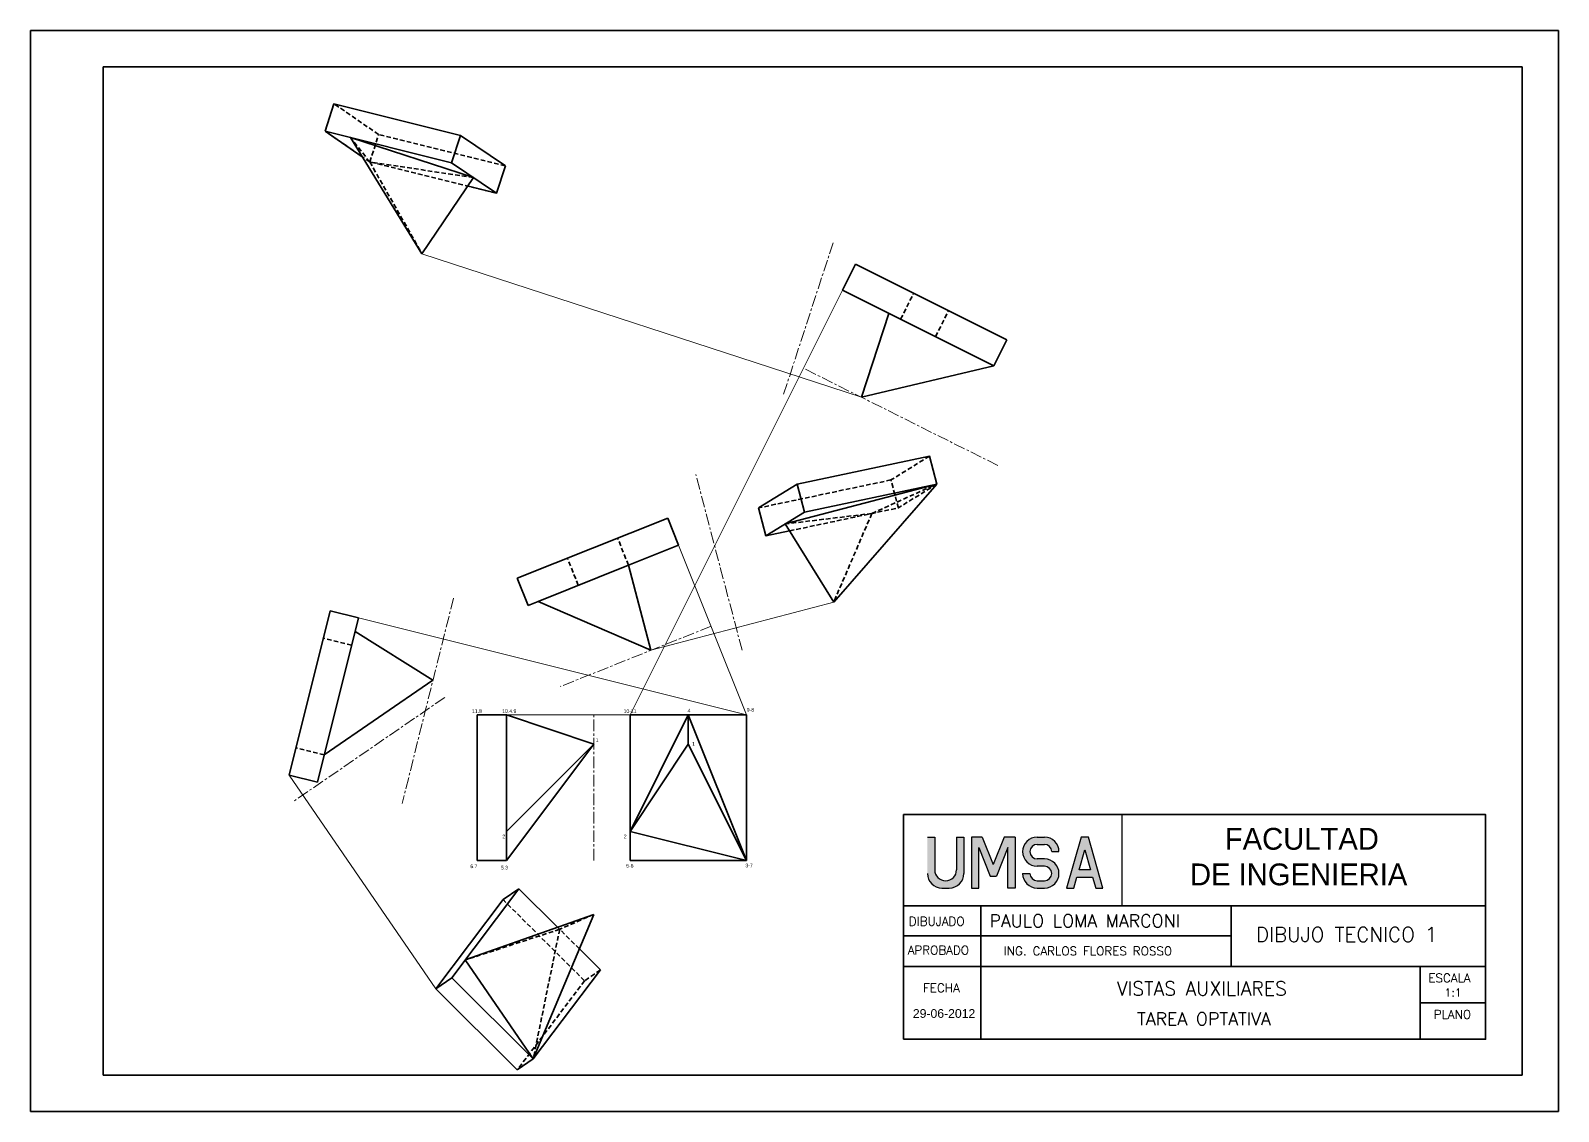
# Model space of a CAD drawing. Header units: millimetres. Extents: x -610 to 6844, y -355 to 774.
# Drawn here: x 4507 to 4927, y 3.6 to 300.6 of the extents above; entities that cross this region are included whole.
import ezdxf

# ---------------------------------------------------------------- set-up
doc = ezdxf.new("R2010")
doc.units = ezdxf.units.MM
doc.header["$LTSCALE"] = 0.1
doc.linetypes.add('CENTER', pattern=[50.8, 31.75, -6.35, 6.35, -6.35])
doc.linetypes.add('DASHED', pattern=[19.05, 12.7, -6.35])
for name, color, linetype, lineweight in [('A2', 2, 'Continuous', 30), ('EJES', 1, 'CENTER', 20), ('L1', 2, 'Continuous', 20), ('L2', 4, 'Continuous', 35), ('MARGEN', 5, 'Continuous', 35), ('SEG', 3, 'DASHED', 35), ('T1', 2, 'Continuous', 25), ('TEXT1', 2, 'Continuous', 20), ('TEXT2', 4, 'Continuous', 30)]:
    doc.layers.add(name, color=color, linetype=linetype, lineweight=lineweight)
doc.styles.add('ARIA', font='ARIALUNI.TTF')
doc.styles.add('SIMPLEX', font='simplex.shx')
doc.styles.add('TEXTO GRUESO', font='ARLRDBD.TTF')

msp = doc.modelspace()

# ---------------------------------------------------------------- hatches: boundary and pattern name
at = {"layer": 'TEXT2'}
h = msp.add_hatch(color=256, dxfattribs=at)
edge = h.paths.add_edge_path()
edge.add_arc((4758.53, 70.022), 3, 180, 360)
edge.add_line((4761.53, 70.022), (4761.53, 79.022))
edge.add_line((4761.53, 79.022), (4763.53, 79.022))
edge.add_line((4763.53, 79.022), (4763.53, 69.022))
edge.add_arc((4759.53, 69.022), 4, 270, 360, ccw=False)
edge.add_line((4759.53, 65.022), (4757.53, 65.022))
edge.add_arc((4757.53, 69.022), 4, 180, 270, ccw=False)
edge.add_line((4753.53, 69.022), (4753.53, 79.022))
edge.add_line((4753.53, 79.022), (4755.53, 79.022))
edge.add_line((4755.53, 79.022), (4755.53, 70.022))
msp.add_hatch(color=256, dxfattribs=at).paths.add_polyline_path([(4770.755, 68.28), (4772.469, 68.28), (4775.612, 76.137), (4775.612, 65.022), (4777.612, 65.022), (4777.612, 79.022), (4774.612, 79.022), (4771.612, 71.522), (4768.612, 79.022), (4765.612, 79.022), (4765.612, 65.022), (4767.612, 65.022), (4767.612, 76.137)])
h = msp.add_hatch(color=256, dxfattribs=at)
edge = h.paths.add_edge_path()
edge.add_line((4783.693, 79.022), (4785.693, 79.022))
edge.add_arc((4785.693, 75.022), 4, 0, 90, ccw=False)
edge.add_line((4789.693, 75.022), (4787.693, 75.022))
edge.add_arc((4785.693, 75.022), 2, 0, 90)
edge.add_line((4785.693, 77.022), (4783.693, 77.022))
edge.add_arc((4783.693, 75.022), 2, 90, 270)
edge.add_line((4783.693, 73.022), (4785.693, 73.022))
edge.add_arc((4785.693, 69.022), 4, -90, 90, ccw=False)
edge.add_line((4785.693, 65.022), (4783.693, 65.022))
edge.add_arc((4783.693, 69.022), 4, 180, 270, ccw=False)
edge.add_line((4779.693, 69.022), (4781.693, 69.022))
edge.add_arc((4783.693, 69.022), 2, 180, 270)
edge.add_line((4783.693, 67.022), (4785.693, 67.022))
edge.add_arc((4785.693, 69.022), 2, 270, 450)
edge.add_line((4785.693, 71.022), (4783.693, 71.022))
edge.add_arc((4783.693, 75.022), 4, 90, 270, ccw=False)
h = msp.add_hatch(color=256, dxfattribs=at)
h.paths.add_polyline_path([(4798.346, 70.022), (4795.203, 70.022), (4796.774, 75.522)], flags=16)
h.paths.add_polyline_path([(4794.631, 68.022), (4798.917, 68.022), (4799.774, 65.022), (4801.774, 65.022), (4797.774, 79.022), (4795.774, 79.022), (4791.774, 65.022), (4793.774, 65.022)])

# ---------------------------------------------------------------- linework, layer by layer
at = {"layer": 'EJES'}
for p, q in [((4713.988, 200.688), (4727.73, 242.766)), ((4772.846, 181.152), (4719.428, 207.861)), ((4702.574, 130.345), (4689.849, 178.698)), ((4623.246, 144.692), (4609.139, 88.262)), ((4694.049, 136.965), (4652.67, 120.414)), ((4620.862, 117.412), (4579.233, 88.799)), ((4661.796, 72.597), (4661.796, 112.597))]:
    msp.add_line(p, q, dxfattribs=at)
at = {"layer": 'L1'}
for p, q in [((4614.565, 239.333), (4735.428, 199.861)), ((4671.796, 112.597), (4730.161, 229.327)), ((4703.796, 112.597), (4685.136, 159.249)), ((4727.767, 143.574), (4677.497, 130.345)), ((4703.796, 112.597), (4597.149, 139.259)), ((4671.796, 112.597), (4637.796, 112.597)), ((4578.094, 96.023), (4618.416, 37.36))]:
    msp.add_line(p, q, dxfattribs=at)
at = {"layer": 'L2'}
for p, q in [((4926.985, 300.639), (4506.985, 300.639)), ((4506.985, 300.639), (4506.985, 3.639)), ((4926.985, 3.639), (4926.985, 300.639)), ((4916.985, 290.639), (4526.985, 290.639)), ((4526.985, 290.639), (4526.985, 13.639)), ((4916.985, 13.639), (4916.985, 290.639)), ((4587.925, 273.005), (4590.383, 280.531)), ((4625.18, 271.817), (4590.383, 280.531)), ((4622.724, 264.295), (4587.925, 273.005)), ((4587.925, 273.005), (4598.158, 265.98)), ((4594.908, 271.257), (4628.714, 260.239)), ((4614.565, 239.333), (4594.908, 271.257)), ((4622.724, 264.295), (4625.18, 271.817)), ((4637.503, 263.473), (4625.18, 271.817)), ((4635.047, 255.951), (4622.724, 264.295)), ((4635.047, 255.951), (4637.503, 263.473)), ((4614.565, 239.333), (4628.714, 260.239)), ((4635.047, 255.951), (4627.351, 257.851)), ((4730.161, 229.327), (4733.739, 236.483)), ((4775.339, 215.683), (4733.739, 236.483)), ((4771.761, 208.527), (4730.161, 229.327)), ((4735.428, 199.861), (4742.961, 222.927)), ((4771.761, 208.527), (4775.339, 215.683)), ((4735.428, 199.861), (4771.761, 208.527)), ((4754.071, 183.713), (4717.691, 176.026)), ((4756.092, 176.035), (4754.071, 183.713)), ((4717.691, 176.026), (4707.098, 169.464)), ((4714.429, 165.071), (4756.092, 176.035)), ((4719.712, 168.348), (4717.691, 176.026)), ((4756.092, 176.035), (4719.712, 168.348)), ((4756.092, 176.035), (4727.767, 143.574)), ((4709.118, 161.786), (4707.098, 169.464)), ((4719.712, 168.348), (4709.118, 161.786)), ((4682.164, 166.677), (4640.785, 150.125)), ((4685.136, 159.249), (4682.164, 166.677)), ((4727.767, 143.574), (4714.429, 165.071)), ((4715.616, 163.159), (4709.118, 161.786)), ((4685.136, 159.249), (4671.342, 153.732)), ((4646.515, 143.801), (4671.342, 153.732)), ((4677.497, 130.345), (4671.342, 153.732)), ((4640.785, 150.125), (4643.756, 142.697)), ((4643.756, 142.697), (4646.515, 143.801)), ((4677.497, 130.345), (4646.515, 143.801)), ((4589.388, 141.199), (4578.094, 96.023)), ((4585.855, 94.083), (4597.149, 139.259)), ((4597.149, 139.259), (4589.388, 141.199)), ((4617.609, 122.144), (4596.208, 135.494)), ((4617.609, 122.144), (4587.738, 101.612)), ((4637.796, 112.597), (4629.796, 112.597)), ((4629.796, 112.597), (4629.796, 72.597)), ((4637.796, 112.597), (4637.796, 72.597)), ((4637.796, 112.597), (4661.796, 104.597)), ((4703.796, 112.597), (4671.796, 112.597)), ((4671.796, 112.597), (4671.796, 72.597)), ((4671.796, 80.597), (4687.796, 112.597)), ((4687.796, 112.597), (4703.796, 72.597)), ((4687.796, 112.597), (4687.796, 104.597)), ((4703.796, 72.597), (4703.796, 112.597)), ((4661.796, 104.597), (4637.796, 80.597)), ((4661.796, 104.597), (4637.796, 72.597)), ((4687.796, 104.597), (4671.796, 80.597)), ((4687.796, 104.597), (4703.796, 72.597)), ((4585.855, 94.083), (4578.094, 96.023)), ((4671.796, 72.597), (4671.796, 80.597)), ((4703.796, 72.597), (4671.796, 80.597)), ((4629.796, 72.597), (4637.796, 72.597)), ((4671.796, 72.597), (4703.796, 72.597)), ((4641.251, 64.828), (4622.781, 40.36)), ((4641.251, 64.828), (4636.886, 61.828)), ((4651.867, 54.255), (4641.251, 64.828)), ((4636.886, 61.828), (4618.416, 37.36)), ((4661.842, 57.791), (4626.475, 45.254)), ((4645.159, 18.071), (4661.842, 57.791)), ((4663.629, 42.539), (4657.853, 48.293)), ((4645.159, 18.071), (4626.475, 45.254)), ((4645.159, 18.071), (4663.629, 42.539)), ((4622.781, 40.36), (4618.416, 37.36)), ((4645.159, 18.071), (4622.781, 40.36)), ((4640.794, 15.071), (4618.416, 37.36)), ((4645.159, 18.071), (4640.794, 15.071)), ((4526.985, 13.639), (4916.985, 13.639)), ((4506.985, 3.639), (4926.985, 3.639))]:
    msp.add_line(p, q, dxfattribs=at)
at = {"layer": 'MARGEN'}
for p, q in [((4746.972, 60.153), (4836.993, 60.153)), ((4746.972, 60.095), (4906.972, 60.095)), ((4768.191, 60.153), (4768.191, 23.453)), ((4836.993, 60.153), (4836.993, 43.453)), ((4746.972, 51.853), (4836.993, 51.853)), ((4746.972, 43.453), (4906.972, 43.453)), ((4888.972, 43.453), (4888.972, 23.453)), ((4888.972, 33.453), (4906.972, 33.453))]:
    msp.add_line(p, q, dxfattribs=at)
msp.add_lwpolyline([(4746.972, 23.453), (4906.972, 23.453), (4906.972, 85.212), (4746.972, 85.212)], close=True, dxfattribs=at)
at = {"layer": 'SEG'}
for p, q in [((4602.675, 272.072), (4590.383, 280.531)), ((4600.257, 264.538), (4587.925, 273.005)), ((4600.257, 264.538), (4594.908, 271.257)), ((4600.257, 264.538), (4602.675, 272.072)), ((4637.503, 263.473), (4602.675, 272.072)), ((4635.047, 255.951), (4600.257, 264.538)), ((4628.714, 260.239), (4600.257, 264.538)), ((4600.257, 264.538), (4614.565, 239.333)), ((4746.161, 221.327), (4749.739, 228.483)), ((4755.761, 216.527), (4759.339, 223.683)), ((4754.071, 183.713), (4743.507, 177.158)), ((4743.507, 177.158), (4707.098, 169.464)), ((4745.528, 169.481), (4743.507, 177.158)), ((4738.252, 167.943), (4756.092, 176.035)), ((4756.092, 176.035), (4745.528, 169.481)), ((4715.616, 163.159), (4745.528, 169.481)), ((4738.252, 167.943), (4714.429, 165.071)), ((4738.252, 167.943), (4727.767, 143.574)), ((4671.342, 153.732), (4668.371, 161.159)), ((4657.549, 148.214), (4654.578, 155.642)), ((4595.267, 131.73), (4587.506, 133.67)), ((4587.738, 101.612), (4579.976, 103.552)), ((4659.264, 39.538), (4636.886, 61.828)), ((4661.842, 57.791), (4652.44, 53.683)), ((4652.44, 53.683), (4626.475, 45.254)), ((4652.44, 53.683), (4645.159, 18.071)), ((4657.853, 48.293), (4651.867, 54.255)), ((4663.629, 42.539), (4659.264, 39.538)), ((4659.264, 39.538), (4640.794, 15.071))]:
    msp.add_line(p, q, dxfattribs=at)
at = {"layer": 'TEXT2'}
for p, q in [((4806.972, 85.095), (4806.972, 60.095)), ((4753.53, 79.022), (4755.53, 79.022)), ((4755.53, 79.022), (4755.53, 70.022)), ((4761.53, 79.022), (4763.53, 79.022)), ((4761.53, 79.022), (4761.53, 70.022)), ((4763.53, 79.022), (4763.53, 69.022)), ((4765.612, 79.022), (4765.612, 65.022)), ((4768.612, 79.022), (4765.612, 79.022)), ((4767.612, 65.022), (4767.612, 76.137)), ((4767.612, 76.137), (4770.755, 68.28)), ((4768.612, 79.022), (4771.612, 71.522)), ((4774.612, 79.022), (4771.612, 71.522)), ((4775.612, 76.137), (4772.469, 68.28)), ((4777.612, 79.022), (4774.612, 79.022)), ((4775.612, 65.022), (4775.612, 76.137)), ((4777.612, 79.022), (4777.612, 65.022)), ((4783.693, 79.022), (4785.693, 79.022)), ((4783.693, 77.022), (4785.693, 77.022)), ((4785.693, 73.022), (4783.693, 73.022)), ((4787.693, 75.022), (4789.693, 75.022)), ((4795.203, 70.022), (4796.774, 75.522)), ((4796.774, 75.522), (4798.346, 70.022)), ((4770.755, 68.28), (4772.469, 68.28)), ((4779.693, 69.022), (4781.693, 69.022)), ((4785.693, 71.022), (4783.693, 71.022)), ((4793.774, 65.022), (4794.631, 68.022)), ((4794.631, 68.022), (4798.917, 68.022)), ((4798.346, 70.022), (4795.203, 70.022)), ((4798.917, 68.022), (4799.774, 65.022)), ((4757.53, 65.022), (4759.53, 65.022)), ((4765.612, 65.022), (4767.612, 65.022)), ((4777.612, 65.022), (4775.612, 65.022)), ((4783.693, 67.022), (4785.693, 67.022)), ((4783.693, 65.022), (4785.693, 65.022)), ((4799.774, 65.022), (4801.774, 65.022))]:
    msp.add_line(p, q, dxfattribs=at)
msp.add_lwpolyline([(4801.774, 65.022), (4797.774, 79.022), (4795.774, 79.022), (4791.774, 65.022), (4793.774, 65.022)], dxfattribs=at)
for centre, radius, start, end in [((4783.693, 75.022), 4, 90, 270), ((4783.693, 75.022), 2, 90, 270), ((4785.693, 75.022), 4, 0, 90), ((4785.693, 75.022), 2, 0, 90), ((4785.693, 69.022), 4, 270, 90), ((4757.53, 69.022), 4, 180, 270), ((4758.53, 70.022), 3, 180, 0), ((4759.53, 69.022), 4, 270, 0), ((4783.693, 69.022), 4, 180, 270), ((4783.693, 69.022), 2, 180, 270), ((4785.693, 69.022), 2, 270, 90)]:
    msp.add_arc(centre, radius, start, end, dxfattribs=at)

# ---------------------------------------------------------------- texts
at = {"layer": 'A2', "style": 'SIMPLEX'}
for s, height, p in [('VISTAS AUXILIARES', 3.8, (4805.596, 35.519)), ('TAREA OPTATIVA', 3.5, (4811.143, 27.345))]:
    msp.add_text(s, height=height, dxfattribs=at).set_placement(p)
at = {"layer": 'L1', "char_height": 1, "width": 1.74009, "attachment_point": 1, "style": 'ARIA'}
for s, insert in [('11.8', (4628.325, 114.148)), ('10.4.9', (4636.642, 114.148)), ('10-11', (4670.002, 114.148)), ('4', (4687.597, 114.267)), ('9-8', (4703.856, 114.513)), ('1', (4662.341, 106.177)), ('1', (4688.853, 105.153)), ('2', (4636.702, 79.704)), ('2', (4670.062, 79.704)), ('6.7', (4627.873, 71.488)), ('5-6', (4670.713, 71.649)), ('3-7', (4703.485, 71.721)), ('5.3', (4636.281, 71.126))]:
    msp.add_mtext(s, dxfattribs=dict(at, insert=insert))
at = {"layer": 'L2', "insert": (4749.528, 31.753), "char_height": 2.4, "width": 11.65285, "attachment_point": 1, "style": 'ARIA'}
msp.add_mtext('29-06-2012', dxfattribs=at)
at = {"layer": 'T1', "insert": (4768.191, 57.75), "char_height": 3.5, "attachment_point": 1, "style": 'SIMPLEX'}
msp.add_mtext_dynamic_manual_height_columns(' PAULO LOMA MARCONI', width=68.80213, gutter_width=17.5, heights=[0], dxfattribs=at)
at = {"layer": 'TEXT1', "style": 'SIMPLEX'}
for s, height, p in [('DIBUJADO', 2.4, (4748.408, 54.667)), ('APROBADO', 2.4, (4748.094, 46.759)), ('ING. CARLOS FLORES ROSSO', 2.4, (4774.501, 46.534)), ('FECHA', 2.4, (4752.334, 36.37)), ('ESCALA', 2.4, (4891.224, 39.115)), ('1:1', 2.2, (4895.663, 35.197)), ('PLANO', 2.4, (4892.696, 29.103))]:
    msp.add_text(s, height=height, dxfattribs=at).set_placement(p)
at = {"layer": 'TEXT2'}
for s, height, style, p in [('FACULTAD', 6, 'TEXTO GRUESO', (4835.275, 75.556)), ('DE INGENIERIA', 6, 'TEXTO GRUESO', (4825.705, 65.774)), ('DIBUJO TECNICO 1', 4, 'SIMPLEX', (4843.805, 50.255))]:
    msp.add_text(s, height=height, dxfattribs=dict(at, style=style)).set_placement(p)

doc.saveas('drawing.dxf')
